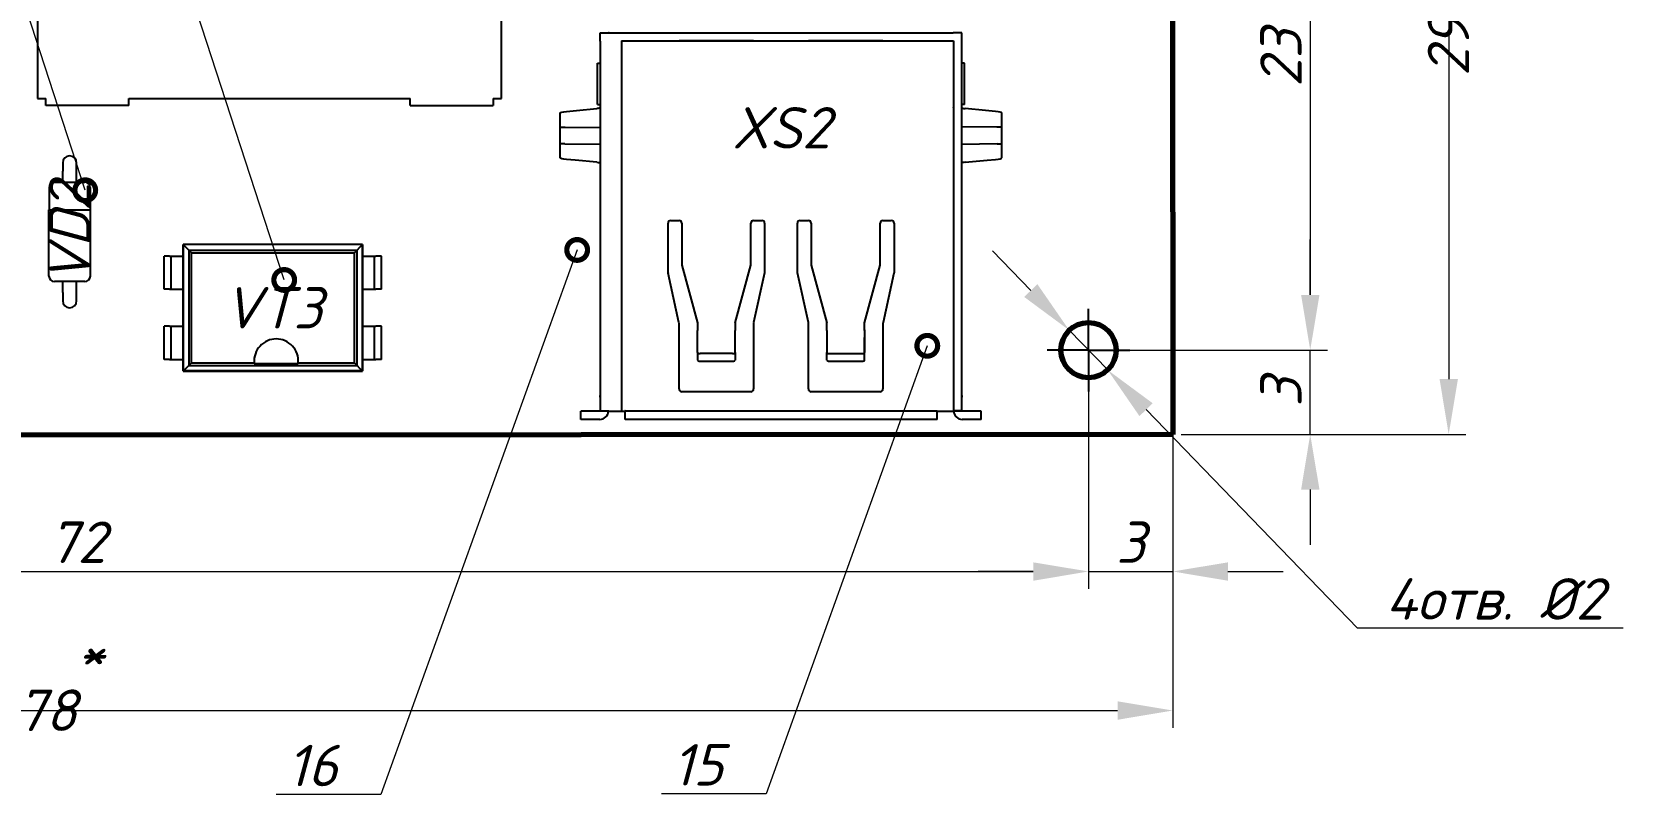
# Model space of a CAD drawing. Header units: millimetres. Extents: x 2470 to 6390, y 1560 to 2814.
# Drawn here: x 4762.4 to 4877.6, y 2379.6 to 2435.2 of the extents above; entities that cross this region are included whole.
import ezdxf
from ezdxf import colors
from ezdxf.entities.mleader import LeaderData, LeaderLine
from ezdxf.math import Vec2, Vec3

# ---------------------------------------------------------------- set-up
doc = ezdxf.new("R2010")
doc.units = ezdxf.units.MM
doc.layers.get('0').update_dxf_attribs({"lineweight": 0})
for name, color, linetype, lineweight in [('Text', 7, 'Continuous', 18), ('Размерные линии', 7, 'Continuous', 15), ('Сплошная толстая основная', 7, 'Continuous', 70), ('Сплошная тонкая', 7, 'Continuous', 30)]:
    doc.layers.add(name, color=color, linetype=linetype, lineweight=lineweight)
doc.styles.add('Main', font='isocpeur.ttf', dxfattribs={"oblique": 15, "height": 3})
doc.dimstyles.new('ISO-25', dxfattribs={"dimtxt": 3, "dimasz": 4, "dimexe": 1.25, "dimexo": 0.625, "dimtad": 1, "dimtoh": 1, "dimtxsty": 'Main', "dimcen": 2.5, "dimclrd": 256, "dimclre": 256, "dimclrt": 256, "dimadec": 0, "dimazin": 0, "dimtol": 1, "dimtm": 0.5, "dimtfac": 1, "dimtmove": 0, "dimatfit": 3, "dimfxl": 1, "dimlwd": -1, "dimlwe": -1, "dimarcsym": 0})

# ---------------------------------------------------------------- blocks, each defined once
blk = doc.blocks.new('*D34')
at = {"layer": 'Defpoints', "color": 0, "lineweight": 18, "transparency": 16777216}
for p in [(4838.9, 2458.13), (4838.9, 2412.13), (4854.96, 2412.13)]:
    blk.add_point(p, dxfattribs=at)
at = {"layer": 'Размерные линии', "transparency": 16777216}
for p, q in [((4839.52, 2458.13), (4856.21, 2458.13)), ((4854.96, 2454.13), (4854.96, 2416.13)), ((4839.52, 2412.13), (4856.21, 2412.13))]:
    blk.add_line(p, q, dxfattribs=at)
at = {"layer": 'Размерные линии', "lineweight": 18, "transparency": 16777216}
for points in [[(4854.3, 2454.13), (4855.63, 2454.13), (4854.96, 2458.13)], [(4854.3, 2416.13), (4855.63, 2416.13), (4854.96, 2412.13)]]:
    blk.add_solid(points, dxfattribs=at)
at = {"layer": 'Размерные линии', "transparency": 16777216, "insert": (4852.84, 2433.27), "char_height": 3, "attachment_point": 5, "rotation": 90, "style": 'Main'}
blk.add_mtext('23', dxfattribs=at)
blk = doc.blocks.new('*D35')
at = {"layer": 'Defpoints', "color": 0, "lineweight": 18, "transparency": 16777216}
for p in [(4694.9, 2412.13), (4838.9, 2412.13), (4838.9, 2396.1)]:
    blk.add_point(p, dxfattribs=at)
at = {"layer": 'Размерные линии', "transparency": 16777216}
for p, q in [((4694.9, 2411.5), (4694.9, 2394.85)), ((4838.9, 2411.5), (4838.9, 2394.85)), ((4698.9, 2396.1), (4834.9, 2396.1))]:
    blk.add_line(p, q, dxfattribs=at)
at = {"layer": 'Размерные линии', "lineweight": 18, "transparency": 16777216}
for points in [[(4698.9, 2396.76), (4698.9, 2395.43), (4694.9, 2396.1)], [(4834.9, 2396.76), (4834.9, 2395.43), (4838.9, 2396.1)]]:
    blk.add_solid(points, dxfattribs=at)
at = {"layer": 'Размерные линии', "transparency": 16777216, "insert": (4765.63, 2398.22), "char_height": 3, "attachment_point": 5, "style": 'Main'}
blk.add_mtext('72', dxfattribs=at)
blk = doc.blocks.new('*D36')
at = {"layer": 'Defpoints', "color": 0, "lineweight": 18, "transparency": 16777216}
for p in [(4688.8, 2410.13), (4845, 2410.13), (4845, 2386.03)]:
    blk.add_point(p, dxfattribs=at)
at = {"layer": 'Размерные линии', "transparency": 16777216}
for p, q in [((4688.8, 2409.5), (4688.8, 2384.78)), ((4845, 2409.5), (4845, 2384.78)), ((4692.8, 2386.03), (4841, 2386.03))]:
    blk.add_line(p, q, dxfattribs=at)
at = {"layer": 'Размерные линии', "lineweight": 18, "transparency": 16777216}
for points in [[(4692.8, 2386.7), (4692.8, 2385.36), (4688.8, 2386.03)], [(4841, 2386.7), (4841, 2385.36), (4845, 2386.03)]]:
    blk.add_solid(points, dxfattribs=at)
at = {"layer": 'Размерные линии', "transparency": 16777216, "insert": (4764.45, 2388.15), "char_height": 3, "width": 4.4038, "attachment_point": 5, "style": 'Main'}
blk.add_mtext('78{\\H1x;\\S*^ ;}', dxfattribs=at)
blk = doc.blocks.new('*D45')
at = {"layer": 'Defpoints', "color": 0, "lineweight": 18, "transparency": 16777216}
for p in [(4844.99, 2464.22), (4845, 2406.03), (4864.99, 2406.03)]:
    blk.add_point(p, dxfattribs=at)
at = {"layer": 'Размерные линии', "transparency": 16777216}
for p, q in [((4845.62, 2464.22), (4866.24, 2464.22)), ((4864.99, 2460.22), (4864.99, 2410.03)), ((4845.62, 2406.03), (4866.24, 2406.03))]:
    blk.add_line(p, q, dxfattribs=at)
at = {"layer": 'Размерные линии', "lineweight": 18, "transparency": 16777216}
for points in [[(4864.33, 2460.22), (4865.66, 2460.22), (4864.99, 2464.22)], [(4864.33, 2410.03), (4865.66, 2410.03), (4864.99, 2406.03)]]:
    blk.add_solid(points, dxfattribs=at)
at = {"layer": 'Размерные линии', "transparency": 16777216, "insert": (4862.87, 2435.12), "char_height": 3, "attachment_point": 5, "rotation": 90, "style": 'Main'}
blk.add_mtext('29{\\H1x;\\S*^ ;}', dxfattribs=at)
blk = doc.blocks.new('*D46')
at = {"layer": 'Defpoints', "color": 0, "lineweight": 18, "transparency": 16777216}
for p in [(4838.9, 2412.13), (4845, 2412.13), (4845, 2396.1)]:
    blk.add_point(p, dxfattribs=at)
at = {"layer": 'Размерные линии', "transparency": 16777216}
for p, q in [((4838.9, 2411.5), (4838.9, 2394.85)), ((4845, 2411.5), (4845, 2394.85)), ((4834.9, 2396.1), (4830.9, 2396.1)), ((4838.9, 2396.1), (4845, 2396.1)), ((4849, 2396.1), (4853, 2396.1))]:
    blk.add_line(p, q, dxfattribs=at)
at = {"layer": 'Размерные линии', "lineweight": 18, "transparency": 16777216}
for points in [[(4834.9, 2396.76), (4834.9, 2395.43), (4838.9, 2396.1)], [(4849, 2396.76), (4849, 2395.43), (4845, 2396.1)]]:
    blk.add_solid(points, dxfattribs=at)
at = {"layer": 'Размерные линии', "transparency": 16777216, "insert": (4841.95, 2398.22), "char_height": 3, "attachment_point": 5, "style": 'Main'}
blk.add_mtext('3', dxfattribs=at)
blk = doc.blocks.new('*D47')
at = {"layer": 'Defpoints', "color": 0, "lineweight": 18, "transparency": 16777216}
for p in [(4838.9, 2412.13), (4854.96, 2412.13), (4845, 2406.03)]:
    blk.add_point(p, dxfattribs=at)
at = {"layer": 'Размерные линии', "transparency": 16777216}
for p, q in [((4854.96, 2416.13), (4854.96, 2420.13)), ((4839.52, 2412.13), (4856.21, 2412.13)), ((4854.96, 2406.03), (4854.96, 2412.13)), ((4845.62, 2406.03), (4856.21, 2406.03)), ((4854.96, 2402.03), (4854.96, 2398.03))]:
    blk.add_line(p, q, dxfattribs=at)
at = {"layer": 'Размерные линии', "lineweight": 18, "transparency": 16777216}
for points in [[(4854.3, 2416.13), (4855.63, 2416.13), (4854.96, 2412.13)], [(4854.3, 2402.03), (4855.63, 2402.03), (4854.96, 2406.03)]]:
    blk.add_solid(points, dxfattribs=at)
at = {"layer": 'Размерные линии', "transparency": 16777216, "insert": (4852.84, 2409.08), "char_height": 3, "attachment_point": 5, "rotation": 90, "style": 'Main'}
blk.add_mtext('3', dxfattribs=at)
blk = doc.blocks.new('*D48')
at = {"layer": 'Defpoints', "color": 0, "lineweight": 18, "transparency": 16777216}
for p in [(4837.5, 2413.57), (4840.29, 2410.69)]:
    blk.add_point(p, dxfattribs=at)
at = {"layer": 'Размерные линии', "transparency": 16777216}
for p, q in [((4834.72, 2416.44), (4831.94, 2419.31)), ((4837.5, 2413.57), (4840.29, 2410.69)), ((4858.39, 2391.99), (4843.07, 2407.82)), ((4877.63, 2391.99), (4858.39, 2391.99))]:
    blk.add_line(p, q, dxfattribs=at)
at = {"layer": 'Размерные линии', "lineweight": 18, "transparency": 16777216}
for points in [[(4835.2, 2416.9), (4834.24, 2415.98), (4837.5, 2413.57)], [(4843.55, 2408.28), (4842.59, 2407.35), (4840.29, 2410.69)]]:
    blk.add_solid(points, dxfattribs=at)
at = {"layer": 'Размерные линии', "transparency": 16777216, "insert": (4868.32, 2394.11), "char_height": 3, "attachment_point": 5, "style": 'Main'}
blk.add_mtext('4отв. %%C2', dxfattribs=at)
blk = doc.blocks.new('_DotSmall')
at = {"color": 0, "linetype": 'ByBlock', "const_width": 0.5}
blk.add_lwpolyline([(-0.0625, 0, 1), (0.0625, 0, 1)], format="xyb", close=True, dxfattribs=at)

msp = doc.modelspace()

# ---------------------------------------------------------------- linework, layer by layer
at = {"layer": 'Сплошная толстая основная', "linetype": 'Continuous'}
for p, q in [((4844.991, 2464.22), (4844.996, 2406.029)), ((4844.996, 2406.029), (4688.796, 2405.912))]:
    msp.add_line(p, q, dxfattribs=at)
msp.add_circle((4838.896, 2412.13), 2, dxfattribs=at)
at = {"layer": 'Сплошная тонкая', "linetype": 'Continuous', "lineweight": 25}
for p, q in [((4762.773, 2461.34), (4762.773, 2430.34)), ((4796.373, 2430.34), (4796.373, 2461.34)), ((4803.526, 2435.116), (4804.126, 2435.116)), ((4803.526, 2434.496), (4803.526, 2435.116)), ((4804.146, 2435.116), (4809.24, 2435.116)), ((4809.24, 2435.116), (4814.64, 2435.116)), ((4814.64, 2435.116), (4818.612, 2435.116)), ((4818.612, 2435.116), (4824.012, 2435.116)), ((4824.012, 2435.116), (4829.106, 2435.116)), ((4829.726, 2435.116), (4829.126, 2435.116)), ((4829.726, 2434.496), (4829.726, 2435.116)), ((4803.526, 2434.496), (4803.526, 2407.716)), ((4805.076, 2434.516), (4809.24, 2434.516)), ((4814.64, 2434.516), (4809.24, 2434.516)), ((4814.64, 2434.496), (4809.24, 2434.496)), ((4810.876, 2434.496), (4810.876, 2434.516)), ((4813.476, 2434.516), (4813.476, 2434.496)), ((4814.64, 2434.516), (4818.612, 2434.516)), ((4824.012, 2434.516), (4818.612, 2434.516)), ((4824.012, 2434.496), (4818.612, 2434.496)), ((4819.876, 2434.516), (4819.876, 2434.496)), ((4822.476, 2434.496), (4822.476, 2434.516)), ((4824.012, 2434.516), (4829.126, 2434.517)), ((4829.126, 2434.517), (4829.126, 2407.716)), ((4829.726, 2407.716), (4829.726, 2434.496)), ((4803.326, 2429.916), (4803.326, 2432.916)), ((4803.326, 2432.916), (4803.526, 2432.916)), ((4829.926, 2432.916), (4829.726, 2432.916)), ((4829.926, 2429.916), (4829.926, 2432.916)), ((4762.773, 2430.34), (4763.373, 2430.34)), ((4763.373, 2429.84), (4763.373, 2430.34)), ((4769.373, 2429.84), (4769.373, 2430.34)), ((4769.373, 2430.34), (4789.773, 2430.34)), ((4789.773, 2429.84), (4789.773, 2430.34)), ((4795.773, 2430.34), (4795.773, 2429.84)), ((4795.773, 2430.34), (4796.373, 2430.34)), ((4769.373, 2429.84), (4763.373, 2429.84)), ((4789.773, 2429.84), (4795.773, 2429.84)), ((4800.626, 2427.076), (4800.626, 2429.298)), ((4801.079, 2429.41), (4801.819, 2429.479)), ((4801.819, 2429.479), (4803.292, 2429.618)), ((4803.326, 2429.916), (4803.526, 2429.916)), ((4829.926, 2429.916), (4829.726, 2429.916)), ((4831.433, 2429.479), (4829.96, 2429.618)), ((4832.173, 2429.41), (4831.433, 2429.479)), ((4832.626, 2426.053), (4832.626, 2429.298)), ((4800.626, 2426.053), (4800.626, 2427.076)), ((4832.626, 2426.053), (4832.626, 2427.076)), ((4764.596, 2425.696), (4764.596, 2425.096)), ((4765.596, 2425.096), (4765.596, 2425.696)), ((4801.705, 2425.883), (4801.079, 2425.942)), ((4803.292, 2425.733), (4801.705, 2425.883)), ((4829.96, 2425.733), (4831.547, 2425.883)), ((4831.547, 2425.883), (4832.173, 2425.942)), ((4764.006, 2424.296), (4765.096, 2424.296)), ((4764.596, 2424.296), (4764.596, 2425.096)), ((4765.096, 2424.296), (4766.186, 2424.296)), ((4765.596, 2424.296), (4765.596, 2425.096)), ((4763.606, 2423.896), (4763.606, 2422.296)), ((4766.586, 2423.896), (4766.586, 2422.296)), ((4763.596, 2422.296), (4765.096, 2422.296)), ((4763.596, 2417.496), (4763.596, 2422.296)), ((4765.096, 2422.296), (4766.596, 2422.296)), ((4766.596, 2417.496), (4766.596, 2422.296)), ((4808.44, 2417.738), (4808.44, 2421.316)), ((4808.64, 2421.516), (4809.24, 2421.516)), ((4809.44, 2421.316), (4809.44, 2418.342)), ((4814.44, 2418.342), (4814.44, 2421.316)), ((4814.64, 2421.516), (4815.24, 2421.516)), ((4815.44, 2421.316), (4815.44, 2417.716)), ((4817.812, 2417.716), (4817.812, 2421.316)), ((4818.012, 2421.516), (4818.612, 2421.516)), ((4818.812, 2421.316), (4818.812, 2418.342)), ((4823.812, 2418.342), (4823.812, 2421.316)), ((4824.012, 2421.516), (4824.612, 2421.516)), ((4824.812, 2421.316), (4824.812, 2417.738)), ((4773.315, 2419.775), (4773.315, 2418.938)), ((4773.315, 2419.775), (4773.32, 2419.775)), ((4786.315, 2419.775), (4773.32, 2419.775)), ((4773.918, 2419.178), (4773.32, 2419.775)), ((4773.32, 2410.62), (4773.32, 2419.775)), ((4785.718, 2419.178), (4786.315, 2419.775)), ((4786.32, 2419.775), (4786.315, 2419.775)), ((4786.315, 2419.775), (4786.315, 2410.62)), ((4786.32, 2418.938), (4786.32, 2419.775)), ((4772.338, 2418.938), (4771.938, 2418.938)), ((4771.938, 2416.538), (4771.938, 2418.938)), ((4772.338, 2418.938), (4773.318, 2418.938)), ((4772.438, 2416.538), (4772.438, 2418.938)), ((4773.315, 2418.938), (4773.315, 2416.538)), ((4773.318, 2418.938), (4773.338, 2418.938)), ((4773.718, 2419.378), (4773.718, 2411.018)), ((4773.718, 2419.378), (4785.918, 2419.378)), ((4773.918, 2419.178), (4785.718, 2419.178)), ((4773.918, 2411.218), (4773.918, 2419.178)), ((4785.718, 2411.218), (4785.718, 2419.178)), ((4785.918, 2411.018), (4785.918, 2419.378)), ((4786.278, 2418.938), (4786.318, 2418.938)), ((4786.278, 2418.938), (4786.278, 2416.538)), ((4786.318, 2418.938), (4787.278, 2418.938)), ((4786.32, 2416.538), (4786.32, 2418.938)), ((4787.178, 2416.538), (4787.178, 2418.938)), ((4787.678, 2418.938), (4787.278, 2418.938)), ((4787.678, 2416.538), (4787.678, 2418.938)), ((4809.235, 2414.137), (4808.444, 2417.694)), ((4809.447, 2418.29), (4810.575, 2414.116)), ((4813.304, 2414.116), (4814.433, 2418.29)), ((4815.44, 2417.716), (4814.644, 2414.137)), ((4818.607, 2414.137), (4817.812, 2417.716)), ((4818.819, 2418.29), (4819.948, 2414.116)), ((4822.677, 2414.116), (4823.805, 2418.29)), ((4824.807, 2417.694), (4824.017, 2414.137)), ((4765.096, 2417.096), (4763.996, 2417.096)), ((4764.596, 2416.296), (4764.596, 2417.096)), ((4764.596, 2416.296), (4764.596, 2415.696)), ((4766.196, 2417.096), (4765.096, 2417.096)), ((4765.596, 2416.296), (4765.596, 2417.096)), ((4765.596, 2415.696), (4765.596, 2416.296)), ((4772.338, 2416.538), (4771.938, 2416.538)), ((4772.338, 2416.538), (4773.318, 2416.538)), ((4773.315, 2416.538), (4773.315, 2413.858)), ((4773.318, 2416.538), (4773.338, 2416.538)), ((4786.278, 2416.538), (4786.318, 2416.538)), ((4786.318, 2416.538), (4787.278, 2416.538)), ((4786.32, 2413.858), (4786.32, 2416.538)), ((4787.678, 2416.538), (4787.278, 2416.538)), ((4772.338, 2413.858), (4771.938, 2413.858)), ((4771.938, 2411.458), (4771.938, 2413.858)), ((4772.338, 2413.858), (4773.318, 2413.858)), ((4772.438, 2411.458), (4772.438, 2413.858)), ((4773.318, 2413.858), (4773.338, 2413.858)), ((4773.338, 2411.458), (4773.338, 2413.858)), ((4786.278, 2413.858), (4786.318, 2413.858)), ((4786.278, 2413.858), (4786.278, 2411.458)), ((4786.318, 2413.858), (4787.278, 2413.858)), ((4786.32, 2411.458), (4786.32, 2413.858)), ((4787.178, 2411.458), (4787.178, 2413.858)), ((4787.678, 2413.858), (4787.278, 2413.858)), ((4787.678, 2411.458), (4787.678, 2413.858)), ((4809.24, 2409.316), (4809.24, 2414.094)), ((4810.575, 2414.116), (4810.575, 2413.544)), ((4813.304, 2414.116), (4813.304, 2413.544)), ((4814.64, 2414.094), (4814.64, 2409.316)), ((4818.612, 2409.316), (4818.612, 2414.094)), ((4819.948, 2413.544), (4819.948, 2414.116)), ((4822.677, 2413.544), (4822.677, 2414.116)), ((4824.012, 2414.094), (4824.012, 2409.316)), ((4810.575, 2413.36), (4810.575, 2413.544)), ((4810.575, 2412.216), (4810.575, 2413.36)), ((4813.304, 2413.36), (4813.304, 2413.544)), ((4813.304, 2412.216), (4813.304, 2413.36)), ((4819.948, 2413.544), (4819.948, 2413.36)), ((4819.948, 2413.36), (4819.948, 2412.216)), ((4822.676, 2413.587), (4822.676, 2413.038)), ((4822.676, 2411.956), (4822.676, 2413.038)), ((4822.677, 2413.544), (4822.677, 2413.36)), ((4822.677, 2413.36), (4822.677, 2412.216)), ((4810.575, 2411.95), (4810.575, 2412.216)), ((4810.575, 2411.95), (4810.575, 2411.397)), ((4813.104, 2411.873), (4810.775, 2411.873)), ((4813.304, 2411.95), (4813.304, 2412.216)), ((4813.304, 2411.95), (4813.304, 2411.397)), ((4819.948, 2412.216), (4819.948, 2411.95)), ((4819.948, 2411.397), (4819.948, 2411.95)), ((4820.148, 2411.873), (4822.477, 2411.873)), ((4822.677, 2412.216), (4822.677, 2411.95)), ((4822.677, 2411.397), (4822.677, 2411.95)), ((4772.338, 2411.458), (4771.938, 2411.458)), ((4772.338, 2411.458), (4773.318, 2411.458)), ((4773.315, 2411.458), (4773.315, 2410.615)), ((4773.315, 2410.615), (4773.918, 2411.218)), ((4773.315, 2410.615), (4786.32, 2410.615)), ((4773.318, 2411.458), (4773.338, 2411.458)), ((4786.315, 2410.62), (4773.32, 2410.62)), ((4773.718, 2411.018), (4785.918, 2411.018)), ((4773.918, 2411.218), (4778.462, 2411.218)), ((4781.644, 2411.128), (4778.472, 2411.128)), ((4781.653, 2411.218), (4785.718, 2411.218)), ((4786.32, 2410.615), (4785.718, 2411.218)), ((4786.278, 2411.458), (4786.318, 2411.458)), ((4786.318, 2411.458), (4787.278, 2411.458)), ((4786.32, 2410.615), (4786.32, 2411.458)), ((4787.678, 2411.458), (4787.278, 2411.458)), ((4810.575, 2411.397), (4810.575, 2411.397)), ((4810.775, 2411.32), (4813.104, 2411.32)), ((4813.304, 2411.397), (4813.304, 2411.397)), ((4819.948, 2411.397), (4819.948, 2411.397)), ((4820.148, 2411.32), (4822.477, 2411.32)), ((4822.677, 2411.397), (4822.677, 2411.397)), ((4814.44, 2409.116), (4809.44, 2409.116)), ((4823.812, 2409.116), (4818.812, 2409.116)), ((4802.126, 2407.116), (4802.126, 2407.716)), ((4803.506, 2407.716), (4802.526, 2407.716)), ((4803.506, 2407.116), (4802.526, 2407.116)), ((4804.146, 2407.716), (4805.306, 2407.716)), ((4805.326, 2407.736), (4805.306, 2407.736)), ((4805.306, 2407.736), (4805.306, 2407.716)), ((4805.326, 2407.736), (4805.326, 2407.716)), ((4805.326, 2407.116), (4805.326, 2407.716)), ((4827.526, 2407.716), (4805.726, 2407.716)), ((4827.526, 2407.116), (4805.726, 2407.116)), ((4827.946, 2407.736), (4827.926, 2407.736)), ((4827.926, 2407.736), (4827.926, 2407.716)), ((4827.926, 2407.116), (4827.926, 2407.716)), ((4827.946, 2407.716), (4827.946, 2407.736)), ((4827.946, 2407.716), (4829.106, 2407.716)), ((4829.726, 2407.736), (4829.126, 2407.736)), ((4830.726, 2407.716), (4829.746, 2407.716)), ((4830.726, 2407.116), (4829.746, 2407.116)), ((4831.126, 2407.116), (4831.126, 2407.716))]:
    msp.add_line(p, q, dxfattribs=at)
at = {"layer": 'Сплошная тонкая', "lineweight": 25}
for p, q in [((4805.076, 2434.516), (4805.073, 2407.716)), ((4800.985, 2428.276), (4803.526, 2428.262)), ((4832.267, 2428.276), (4829.726, 2428.289)), ((4800.963, 2427.076), (4803.526, 2427.047)), ((4832.289, 2427.076), (4829.726, 2427.011)), ((4838.896, 2412.13), (4838.896, 2415.13)), ((4838.896, 2412.13), (4835.896, 2412.13)), ((4838.896, 2412.13), (4838.896, 2409.13)), ((4838.896, 2412.13), (4841.896, 2412.13)), ((4844.996, 2410.326), (4844.996, 2410.13))]:
    msp.add_line(p, q, dxfattribs=at)
at = {"layer": 'Сплошная тонкая', "linetype": 'Continuous', "lineweight": 25}
for centre, radius, start, end in [((4804.166, 2434.496), 0.62, 91.84857, 93.69907), ((4804.166, 2434.496), 0.62, 89.99999, 91.84857), ((4829.086, 2434.496), 0.62, 88.15143, 90.00001), ((4829.086, 2434.496), 0.62, 86.30093, 88.15143), ((4765.096, 2425.696), 0.5, 90, 180), ((4765.096, 2425.696), 0.5, 0, 90), ((4764.006, 2423.896), 0.4, 90, 180), ((4766.186, 2423.896), 0.4, 0, 90), ((4808.64, 2421.316), 0.2, 90.00001, 180.00001), ((4809.24, 2421.316), 0.2, 0.00001, 90.00001), ((4814.64, 2421.316), 0.2, 90.00001, 180.00001), ((4815.24, 2421.316), 0.2, 0.00001, 90.00001), ((4818.012, 2421.316), 0.2, 90.00001, 180.00001), ((4818.612, 2421.316), 0.2, 0.00001, 90.00001), ((4824.012, 2421.316), 0.2, 90.00001, 180.00001), ((4824.612, 2421.316), 0.2, 0.00001, 90.00001), ((4763.996, 2417.496), 0.4, 180, 270), ((4766.196, 2417.496), 0.4, 270, 0), ((4808.64, 2417.738), 0.2, 180.00001, 192.52881), ((4809.64, 2418.342), 0.2, 180.00001, 195.12992), ((4814.24, 2418.342), 0.2, 344.87009, 0.00001), ((4819.012, 2418.342), 0.2, 180.00001, 195.12992), ((4823.612, 2418.342), 0.2, 344.87009, 0.00001), ((4824.612, 2417.738), 0.2, 347.4712, 0.00001), ((4765.096, 2415.696), 0.5, 180, 270), ((4765.096, 2415.696), 0.5, 270, 0), ((4809.04, 2414.094), 0.2, 0.00001, 12.52881), ((4814.84, 2414.094), 0.2, 167.4712, 180.00001), ((4818.412, 2414.094), 0.2, 0.00001, 12.52881), ((4824.212, 2414.094), 0.2, 167.4712, 180.00001), ((4780.058, 2411.338), 1.6, 90, 184.30122), ((4780.058, 2411.338), 1.6, 355.69878, 90), ((4809.44, 2409.316), 0.2, 180.00001, 270.00001), ((4814.44, 2409.316), 0.2, 270.00001, 0.00001), ((4818.812, 2409.316), 0.2, 180.00001, 270.00001), ((4823.812, 2409.316), 0.2, 270.00001, 0.00001), ((4803.506, 2407.736), 0.02, 270.00001, 0.00001), ((4803.506, 2407.736), 0.62, 270.00001, 358.15143), ((4803.506, 2407.736), 0.62, 358.15143, 0.00001), ((4829.746, 2407.736), 0.62, 180.00001, 181.84858), ((4829.746, 2407.736), 0.62, 181.84858, 270.00001), ((4829.746, 2407.736), 0.02, 180.00001, 270.00001)]:
    msp.add_arc(centre, radius, start, end, dxfattribs=at)
at = {"layer": 'Сплошная тонкая', "linetype": 'Continuous', "lineweight": 25, "extrusion": (0, 0, -1)}
for centre, major_axis, ratio, start_param, end_param in [((4801.826, 2429.298), (-1.2, 0), 0.1185155, 0, 0.8986659), ((4802.906, 2429.676), (-0.62, 0), 0.1185155, -3.1415927, -2.2429268), ((4801.826, 2428.276), (-1.2, 0), 0.0000001, 0, 0.7942889), ((4831.426, 2427.076), (1.2, 0), 0.0000001, -0.7685734, 0), ((4801.826, 2426.053), (-1.2, 0), 0.1185154, -0.8986659, 0), ((4802.906, 2425.676), (-0.62, 0), 0.1185154, -4.0402585, -3.1415927), ((4829.106, 2424.716), (0.02, 0), 0.0000001, 0.000001, 1.5707973), ((4780.058, 2411.338), (-0.196, 1.588), 1, -1.5798599, -1.5233006), ((4780.058, 2411.338), (0.204, 1.587), 1, 1.5179099, 1.5744692), ((4805.526, 2408.716), (2, 0), 1, -3.1415927, -3.0723538), ((4827.726, 2408.716), (1.4, 0), 1, -0.0692389, 0), ((4827.726, 2408.716), (2, 0), 1, -0.0692389, 0)]:
    msp.add_ellipse(centre, major_axis=major_axis, ratio=ratio, start_param=start_param, end_param=end_param, dxfattribs=at)
at = {"layer": 'Сплошная тонкая', "linetype": 'Continuous', "lineweight": 25}
for centre, major_axis, ratio, start_param, end_param in [((4830.346, 2429.676), (0.62, 0), 0.1185155, -3.1415927, -2.2429268), ((4831.426, 2429.298), (1.2, 0), 0.1185155, 0, 0.8986659), ((4831.426, 2428.276), (1.2, 0), 0.0000001, 0, 0.7942889), ((4801.826, 2427.076), (-1.2, 0), 0.0000001, -0.7685734, 0), ((4830.346, 2425.676), (0.62, 0), 0.1185154, -4.0402585, -3.1415927), ((4831.426, 2426.053), (1.2, 0), 0.1185154, -0.8986659, 0), ((4810.775, 2411.95), (-0.2, 0), 0.3862496, 0, 1.5707963), ((4813.104, 2411.95), (0.2, 0), 0.3862496, -1.5707963, 0), ((4820.148, 2411.95), (-0.2, 0), 0.3862496, 0, 1.5707963), ((4822.477, 2411.95), (0.2, 0), 0.3862496, -1.5707963, 0), ((4810.775, 2411.397), (-0.2, 0), 0.3862496, 0, 1.5707963), ((4813.104, 2411.397), (0.2, 0), 0.3862496, -1.5707963, 0), ((4820.148, 2411.397), (-0.2, 0), 0.3862496, 0, 1.5707963), ((4822.477, 2411.397), (0.2, 0), 0.3862496, -1.5707963, 0), ((4802.526, 2407.716), (-0.4, 0), 0.0000001, -1.5707963, 0), ((4802.526, 2407.116), (-0.4, 0), 0.0000001, -1.5707963, 0), ((4804.146, 2407.716), (-0.62, 0), 0.0000001, -1.5707963, 0), ((4805.726, 2407.716), (-0.4, 0), 0.0000001, -1.5707963, 0), ((4805.726, 2407.116), (-0.4, 0), 0.0000001, -1.5707963, 0), ((4827.526, 2407.716), (0.4, 0), 0.0000001, 0, 1.5707964), ((4827.526, 2407.116), (0.4, 0), 0.0000001, 0, 1.5707964), ((4829.106, 2407.716), (0.62, 0), 0.0000001, -0.0000001, 1.5707963), ((4830.726, 2407.716), (0.4, 0), 0.0000001, 0, 1.5707964), ((4830.726, 2407.116), (0.4, 0), 0.0000001, 0, 1.5707964)]:
    msp.add_ellipse(centre, major_axis=major_axis, ratio=ratio, start_param=start_param, end_param=end_param, dxfattribs=at)
msp.add_open_spline([(4829.126, 2429.676), (4829.126, 2429.682), (4829.122, 2429.69), (4829.116, 2429.693)], degree=3, dxfattribs=at)

# ---------------------------------------------------------------- texts
at = {"layer": 'Text', "char_height": 3, "attachment_point": 5, "style": 'Main'}
for s, width, insert in [('\\pxqc;XS2', 26.22, (4816.626, 2428.23)), ('\\pxqc;VT3', 11.8, (4779.818, 2415.198))]:
    msp.add_mtext_dynamic_manual_height_columns(s, width=width, gutter_width=15, heights=[0], dxfattribs=dict(at, insert=insert))
at = {"layer": 'Text', "insert": (4765.096, 2420.565), "char_height": 3, "attachment_point": 5, "rotation": 90, "style": 'Main'}
msp.add_mtext_dynamic_manual_height_columns('\\pxqc;VD2', width=2.99, gutter_width=15, heights=[0], dxfattribs=at)

# ---------------------------------------------------------------- dimensions: what is measured, and where the dimension line sits
at = {"layer": 'Размерные линии'}
for base, p1, p2, text, picture, middle in [((4864.993, 2406.029), (4844.991, 2464.22), (4844.996, 2406.029), '29{\\H1x;\\S*^ ;}', '*D45', (4864.993, 2435.125)), ((4854.962, 2412.13), (4838.896, 2458.13), (4838.896, 2412.13), '23', '*D34', (4854.962, 2433.271))]:
    dim = msp.add_linear_dim(base=base, p1=p1, p2=p2, angle=90, text=text, dimstyle='ISO-25', dxfattribs=at)
    dim.commit()
    dim.dimension.update_dxf_attribs({"geometry": picture, "text_midpoint": middle, "dimtype": 160})
dim = msp.add_linear_dim(base=(4854.962, 2412.13), p1=(4844.996, 2406.029), p2=(4838.896, 2412.13), angle=90, text='3', dimstyle='ISO-25', dxfattribs=at)
dim.commit()
dim.dimension.update_dxf_attribs({"geometry": '*D47', "text_midpoint": (4852.837, 2409.079)})
dim = msp.add_diameter_dim_2p(p1=(4837.504, 2413.567), p2=(4840.287, 2410.693), text='4отв. %%C2', dimstyle='ISO-25', dxfattribs=at)
dim.commit()
dim.dimension.update_dxf_attribs({"geometry": '*D48', "text_midpoint": (4868.324, 2391.988), "dimtype": 163})
for base, p1, p2, text, picture, middle in [((4838.896, 2396.098), (4694.896, 2412.13), (4838.896, 2412.13), '72', '*D35', (4765.633, 2396.098)), ((4844.996, 2386.03), (4688.796, 2410.13), (4844.996, 2410.13), '78{\\H1x;\\S*^ ;}', '*D36', (4764.447, 2386.03))]:
    dim = msp.add_linear_dim(base=base, p1=p1, p2=p2, text=text, dimstyle='ISO-25', dxfattribs=at)
    dim.commit()
    dim.dimension.update_dxf_attribs({"geometry": picture, "text_midpoint": middle, "dimtype": 160})
dim = msp.add_linear_dim(base=(4844.995, 2396.098), p1=(4838.896, 2412.13), p2=(4844.995, 2412.13), text='3', dimstyle='ISO-25', dxfattribs=at)
dim.commit()
dim.dimension.update_dxf_attribs({"geometry": '*D46', "text_midpoint": (4841.945, 2398.223)})

# ---------------------------------------------------------------- leaders
ml = msp.add_multileader_mtext('Standard', dxfattribs=at)
ml.set_content('7', color=256, style='Main')
ml.set_leader_properties(color=256, linetype='ByLayer', lineweight=-1)
ml.set_arrow_properties(name='DOTSMALL')
ml.build(insert=Vec2(0, 0))
ml.multileader.update_dxf_attribs({"text_left_attachment_type": 6, "text_right_attachment_type": 6, "text_top_attachment_type": 10, "dogleg_length": 1, "arrow_head_size": 3})
ctx = ml.context
ctx.base_point, ctx.char_height, ctx.arrow_head_size, ctx.plane_origin = Vec3(4742.255, 2475), 3, 3, Vec3(4754.559, 2460)
ctx.left_attachment, ctx.right_attachment, ctx.bottom_attachment = 6, 6, 10
notes = []
notes.append((ctx, [(0, (1, 1, 0), (4749.559, 2475), (-1, 0), 1, [(0, [(4766.225, 2423.705)], 0, [])])]))
ctx.mtext.insert, ctx.mtext.flow_direction = Vec3(4744.255, 2478.6), 5
ml = msp.add_multileader_mtext('Standard', dxfattribs=at)
ml.set_content('8', color=256, style='Main')
ml.set_leader_properties(color=256, linetype='ByLayer', lineweight=-1)
ml.set_arrow_properties(name='DOTSMALL')
ml.build(insert=Vec2(0, 0))
ml.multileader.update_dxf_attribs({"text_left_attachment_type": 6, "text_right_attachment_type": 6, "text_top_attachment_type": 10, "dogleg_length": 1, "arrow_head_size": 3})
ctx = ml.context
ctx.base_point, ctx.char_height, ctx.arrow_head_size, ctx.plane_origin = Vec3(4754.517, 2475), 3, 3, Vec3(4766.82, 2460)
ctx.left_attachment, ctx.right_attachment, ctx.bottom_attachment = 6, 6, 10
notes.append((ctx, [(0, (1, 1, 0), (4761.82, 2475), (-1, 0), 1, [(0, [(4780.638, 2417.209)], 0, [])])]))
ctx.mtext.insert, ctx.mtext.flow_direction = Vec3(4756.517, 2478.6), 5
ml = msp.add_multileader_mtext('Standard', dxfattribs=at)
ml.set_content('16', color=256, style='Main')
ml.set_leader_properties(color=256, linetype='ByLayer', lineweight=-1)
ml.set_arrow_properties(name='DOTSMALL')
ml.build(insert=Vec2(0, 0))
ml.multileader.update_dxf_attribs({"text_left_attachment_type": 6, "text_right_attachment_type": 6, "text_top_attachment_type": 10, "dogleg_length": 1, "arrow_head_size": 3})
ctx = ml.context
ctx.base_point, ctx.char_height, ctx.arrow_head_size, ctx.plane_origin = Vec3(4778.829, 2379.949), 3, 3, Vec3(4801.324, 2417.966)
ctx.left_attachment, ctx.right_attachment, ctx.bottom_attachment = 6, 6, 10
notes.append((ctx, [(0, (1, 1, 0), (4787.632, 2379.949), (-1, 0), 1, [(0, [(4801.859, 2419.383)], 0, [])])]))
ctx.mtext.insert, ctx.mtext.flow_direction = Vec3(4780.829, 2383.549), 5
ml = msp.add_multileader_mtext('Standard', dxfattribs=at)
ml.set_content('15', color=256, style='Main')
ml.set_leader_properties(color=256, linetype='ByLayer', lineweight=-1)
ml.set_arrow_properties(name='DOTSMALL')
ml.build(insert=Vec2(0, 0))
ml.multileader.update_dxf_attribs({"text_left_attachment_type": 6, "text_right_attachment_type": 6, "text_top_attachment_type": 10, "dogleg_length": 1, "arrow_head_size": 3})
ctx = ml.context
ctx.base_point, ctx.char_height, ctx.arrow_head_size, ctx.plane_origin = Vec3(4806.749, 2380), 3, 3, Vec3(4829.245, 2418.017)
ctx.left_attachment, ctx.right_attachment, ctx.bottom_attachment = 6, 6, 10
notes.append((ctx, [(0, (1, 1, 0), (4815.553, 2380), (-1, 0), 1, [(0, [(4827.22, 2412.442)], 0, [])])]))
ctx.mtext.insert, ctx.mtext.flow_direction = Vec3(4808.749, 2383.6), 5
for ctx, leaders in notes:
    for number, flags, end, landing, length, lines in leaders:
        leader = LeaderData()
        leader.index, (leader.has_last_leader_line, leader.has_dogleg_vector, leader.attachment_direction) = number, flags
        leader.last_leader_point, leader.dogleg_vector, leader.dogleg_length = Vec3(end), Vec3(landing), length
        for number, points, colour, breaks in lines:
            line = LeaderLine()
            line.index, line.vertices, line.color, line.breaks = number, Vec3.list(points), colors.encode_raw_color(colour), breaks
            leader.lines.append(line)
        ctx.leaders.append(leader)

doc.saveas('drawing.dxf')
